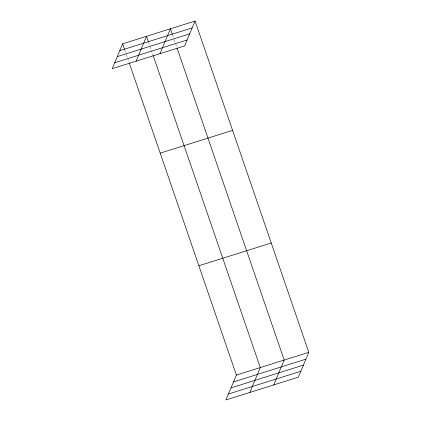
<?xml version="1.0" encoding="UTF-8"?>
<svg xmlns="http://www.w3.org/2000/svg" width="421" height="421" viewBox="0 0 421 421"><rect width="100%" height="100%" fill="white"/><g stroke="black" fill="none" stroke-linecap="round" stroke-linejoin="round"><path stroke-width="0.32" stroke-dasharray="2.1 1.58" d="M172.573 35.001L174.068 39.348M174.278 39.969L175.562 43.695M175.773 44.316L176.841 47.42M148.687 42.51L149.965 46.236M150.176 46.857L152.949 54.935M124.795 50.025L126.284 54.372M126.5 54.993L129.058 62.445"/><path stroke-width="0.63" d="M122.664 43.81L112.207 68.681L184.603 45.921L195.055 21.05L122.664 43.81L124.579 49.399M136.099 61.171L146.55 36.301L148.471 41.889M159.985 53.662L170.442 28.791L172.363 34.38M129.273 63.066L236.397 375.079L225.945 399.95L298.336 377.19L308.793 352.319L195.055 21.05M249.832 392.44L260.289 367.57L153.165 55.556M273.724 384.926L284.18 360.055L177.052 48.041M119.78 50.662L192.176 27.897M117.28 56.609L189.676 33.848M114.707 62.734L187.103 39.974M160.196 153.128L232.592 130.368M198.865 265.762L271.261 243.001M236.397 375.079L308.793 352.319M233.518 381.926L305.914 359.166M231.018 387.873L303.415 365.112M228.445 394.003L300.841 371.243"/></g></svg>
